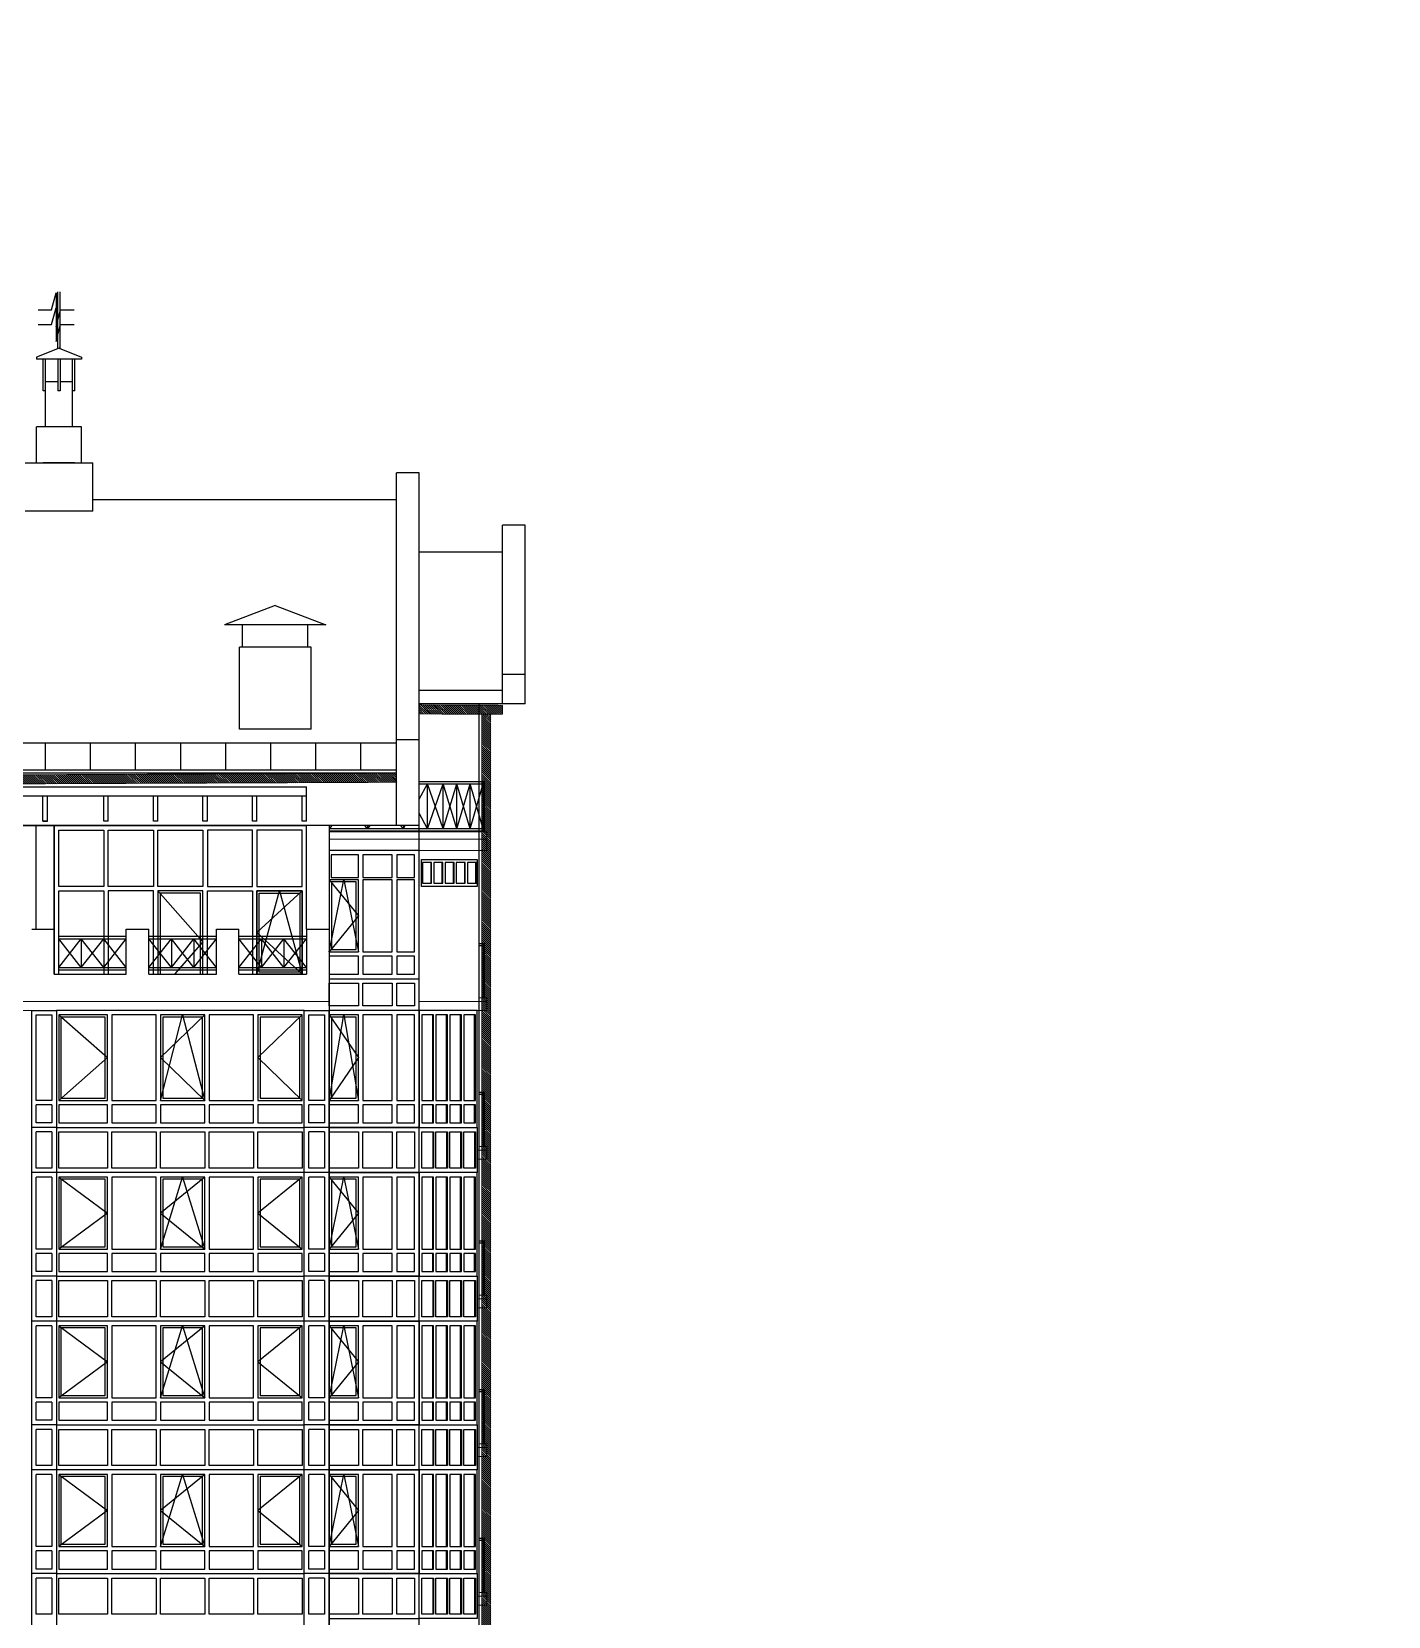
# Model space of a CAD drawing. Header units: inches. Extents: x -634 to 3638, y -6930911 to 5552.
# Drawn here: x 1409.28 to 1440.72, y 3508.48 to 3545.2 of the extents above; entities that cross this region are included whole.
import ezdxf

# ---------------------------------------------------------------- set-up
doc = ezdxf.new("R2010")
doc.units = ezdxf.units.IN
doc.header["$MEASUREMENT"] = 0
doc.linetypes.add('DASHED2', pattern=[9.525, 6.35, -3.175])
for name, color, linetype in [('ALUC', 202, 'Continuous'), ('OGRAJDENIYE', 255, 'Continuous'), ('Okno', 150, 'Continuous'), ('WALL', 243, 'Continuous')]:
    doc.layers.add(name, color=color, linetype=linetype)
doc.layers.add('ELEV', color=134, linetype='Continuous', lineweight=18)
doc.layers.add('WALL_1', color=11, linetype='Continuous', lineweight=15)
pattern_1 = [(135, (1559.49005, 3366.229043), (0.023439284, 0.023439284), [])]

msp = doc.modelspace()

# ---------------------------------------------------------------- hatches: boundary and pattern name
at = {"layer": 'ELEV', "linetype": 'Continuous'}
h = msp.add_hatch(dxfattribs=at)
h.set_pattern_fill('ANSI31', color=256, scale=0.01044, style=0)
h.set_pattern_definition([(45, (1262.311104, 3366.587935), (-0.02343928418428, 0.02343928418428), [])])
edge = h.paths.add_edge_path()
edge.add_ellipse((1445.78234, 3471.96182), major_axis=(0, 6932302.83262), ratio=0.00000001506, start_angle=89.999976115149, end_angle=270.000023884851)
edge.add_line((1445.67794, 3474.85168), (1445.67794, 3528.48347))
edge.add_line((1445.67794, 3528.48347), (1445.88675, 3528.48347))
edge.add_line((1445.88675, 3528.48347), (1445.88675, 3474.85168))
h = msp.add_hatch(dxfattribs=at)
h.set_pattern_fill('ANSI31', color=256, scale=0.01044, angle=180, style=0)
h.set_pattern_definition(pattern_1)
h.paths.add_polyline_path([(1420.19264, 3529.58745), (1420.19264, 3529.37864), (1418.26117, 3529.38709), (1418.26117, 3529.5959)])
h = msp.add_hatch(dxfattribs=at)
h.set_pattern_fill('ANSI31', color=256, scale=0.01044, angle=180, style=0)
h.set_pattern_definition(pattern_1)
h.paths.add_polyline_path([(1419.91858, 3477.38813), (1419.71312, 3477.54604), (1419.70978, 3477.54861), (1419.70978, 3529.38075), (1419.91858, 3529.37984)])
h = msp.add_hatch(dxfattribs=at)
h.set_pattern_fill('ANSI31', color=256, scale=0.01044, angle=180, style=0)
h.set_pattern_definition(pattern_1)
h.paths.add_polyline_path([(1417.74001, 3527.80397), (1417.73915, 3528.01277), (1403.54026, 3527.95411), (1403.54026, 3527.74531), (1403.66732, 3527.74583), (1403.87613, 3527.74669)])

# ---------------------------------------------------------------- linework, layer by layer
at = {"layer": 'ALUC', "color": 7, "linetype": 'Continuous'}
for p, q in [((1409.89006, 3537.85557), (1409.89006, 3539.17085)), ((1409.94226, 3537.85557), (1409.94226, 3539.17085)), ((1409.91616, 3537.86601), (1409.39414, 3537.6572)), ((1409.91616, 3537.86601), (1410.43818, 3537.6572)), ((1409.39414, 3537.6572), (1409.39414, 3537.605)), ((1410.43818, 3537.605), (1409.39414, 3537.605)), ((1409.55075, 3536.87417), (1409.55075, 3537.605)), ((1409.60295, 3536.03895), (1409.60295, 3537.605)), ((1409.89006, 3537.605), (1409.89006, 3536.87417)), ((1409.94226, 3537.605), (1409.94226, 3536.87417)), ((1410.22937, 3536.03895), (1410.22937, 3537.605)), ((1410.28158, 3536.87417), (1410.28158, 3537.605)), ((1410.43818, 3537.6572), (1410.43818, 3537.605)), ((1409.89006, 3537.08298), (1409.60295, 3537.08298)), ((1410.22937, 3537.08298), (1409.94226, 3537.08298)), ((1409.60295, 3536.87417), (1409.55075, 3536.87417)), ((1409.94226, 3536.87417), (1409.89006, 3536.87417)), ((1410.28158, 3536.87417), (1410.22937, 3536.87417)), ((1409.39414, 3535.20372), (1409.39414, 3536.03895)), ((1410.43818, 3536.03895), (1409.39414, 3536.03895)), ((1410.43818, 3535.20372), (1410.43818, 3536.03895)), ((1409.13314, 3535.20372), (1410.69919, 3535.20372)), ((1410.28158, 3535.20372), (1409.55075, 3535.20372)), ((1410.69919, 3534.08538), (1410.69919, 3535.20372)), ((1417.73915, 3526.79901), (1417.73915, 3534.9782)), ((1418.26117, 3534.9782), (1417.73915, 3534.9782)), ((1418.26117, 3526.79901), (1418.26117, 3534.9782)), ((1410.69919, 3534.08538), (1409.13314, 3534.08538)), ((1417.73915, 3534.35157), (1410.69919, 3534.35157)), ((1420.19264, 3529.61772), (1420.19264, 3533.76143)), ((1420.71465, 3533.76143), (1420.19264, 3533.76143)), ((1420.71465, 3529.61772), (1420.71465, 3533.76143)), ((1420.19264, 3533.13501), (1418.26117, 3533.13501)), ((1420.71465, 3530.30201), (1420.19264, 3530.30201)), ((1420.19264, 3529.93093), (1418.26117, 3529.93093)), ((1420.71465, 3529.61772), (1418.26117, 3529.61772)), ((1418.26117, 3528.78499), (1417.73915, 3528.78499)), ((1417.73915, 3528.01277), (1403.54026, 3528.01277)), ((1418.26117, 3526.79901), (1403.01824, 3526.79901))]:
    msp.add_line(p, q, dxfattribs=at)
at = {"layer": 'ALUC', "color": 7}
for p, q in [((1403.54026, 3527.697), (1415.65108, 3527.697)), ((1403.54026, 3527.48819), (1415.65108, 3527.48819)), ((1409.54344, 3526.90342), (1409.54344, 3527.48819)), ((1409.54349, 3526.90342), (1409.54349, 3527.48819)), ((1409.64784, 3526.90342), (1409.64784, 3527.48819)), ((1409.6479, 3526.90342), (1409.6479, 3527.48819)), ((1410.95289, 3526.90342), (1410.95289, 3527.48819)), ((1411.05729, 3526.90342), (1411.05729, 3527.48819)), ((1412.10133, 3526.90342), (1412.10133, 3527.48819)), ((1412.20573, 3526.90342), (1412.20573, 3527.48819)), ((1413.24977, 3526.90342), (1413.24977, 3527.48819)), ((1413.35417, 3526.90342), (1413.35417, 3527.48819)), ((1414.39821, 3526.90342), (1414.39821, 3527.48819)), ((1414.50261, 3526.90342), (1414.50261, 3527.48819)), ((1415.54665, 3526.90342), (1415.54665, 3527.48819)), ((1415.65105, 3527.48819), (1415.65105, 3527.697)), ((1415.65105, 3526.90342), (1415.65105, 3527.48819)), ((1409.64784, 3526.90342), (1409.54344, 3526.90342)), ((1409.54349, 3526.90342), (1409.6479, 3526.90342)), ((1411.05729, 3526.90342), (1410.95289, 3526.90342)), ((1412.20573, 3526.90342), (1412.10133, 3526.90342)), ((1413.35417, 3526.90342), (1413.24977, 3526.90342)), ((1414.50261, 3526.90342), (1414.39821, 3526.90342)), ((1415.65105, 3526.90342), (1415.54665, 3526.90342))]:
    msp.add_line(p, q, dxfattribs=at)
at = {"layer": 'ELEV', "linetype": 'Continuous', "flags": 128}
for points in [[(1418.26117, 3529.5959, 0.02088, 0.02088, 0), (1420.19264, 3529.58745, 0, 0, 0)], [(1418.26117, 3529.5959, 0.02088, 0.02088, 0), (1418.26117, 3529.38709, 0.02088, 0.02088, 0)], [(1418.26117, 3529.38709, 0.02088, 0.02088, 0), (1420.19264, 3529.37864, 0, 0, 0)], [(1419.70978, 3529.3807, 0.02088, 0.02088, 0), (1419.70978, 3477.54861, 0.02088, 0.02088, 0)], [(1419.91858, 3529.37978, 0.02088, 0.02088, 0), (1419.91858, 3477.38813, 0.02088, 0.02088, 0)], [(1420.19264, 3529.58745, 0.02088, 0.02088, 0), (1420.19264, 3529.37864, 0, 0, 0)], [(1403.54026, 3527.95411, 0.02088, 0.02088, 0), (1417.73915, 3528.01277, 0, 0, 0)], [(1403.54026, 3527.74531, 0.02088, 0.02088, 0), (1417.74001, 3527.80397, 0, 0, 0)], [(1417.73915, 3528.01277, 0.02088, 0.02088, 0), (1417.74001, 3527.80397, 0.02088, 0.02088, 0)]]:
    msp.add_lwpolyline(points, format="xyseb", dxfattribs=at)
at = {"layer": 'OGRAJDENIYE', "color": 7, "linetype": 'Continuous'}
for p, q in [((1403.54026, 3528.71634), (1417.73915, 3528.71634)), ((1409.59567, 3528.71634), (1409.59567, 3528.08992)), ((1410.6397, 3528.71634), (1410.6397, 3528.08992)), ((1411.68374, 3528.71634), (1411.68374, 3528.08992)), ((1412.72778, 3528.71634), (1412.72778, 3528.08992)), ((1413.77181, 3528.71634), (1413.77181, 3528.08992)), ((1414.81585, 3528.71634), (1414.81585, 3528.08992)), ((1415.85988, 3528.71634), (1415.85988, 3528.08992)), ((1416.90392, 3528.71634), (1416.90392, 3528.08992)), ((1403.54026, 3528.08992), (1417.73915, 3528.08992)), ((1418.26117, 3527.82217), (1419.77502, 3527.82217)), ((1419.7437, 3526.67373), (1419.7437, 3527.82217)), ((1418.26117, 3527.76997), (1419.7437, 3527.76997)), ((1418.26117, 3527.40971), (1418.45369, 3527.76997)), ((1418.45369, 3526.72593), (1418.45369, 3527.76997)), ((1418.45369, 3526.72593), (1418.8191, 3527.76997)), ((1418.8191, 3526.72593), (1418.45369, 3527.76997)), ((1418.8191, 3526.72593), (1418.8191, 3527.76997)), ((1418.8191, 3526.72593), (1419.13231, 3527.76997)), ((1419.13231, 3526.72593), (1418.8191, 3527.76997)), ((1419.13231, 3526.72593), (1419.13231, 3527.76997)), ((1419.13231, 3526.72593), (1419.44552, 3527.76997)), ((1419.44552, 3526.72593), (1419.13231, 3527.76997)), ((1419.44552, 3526.72593), (1419.44552, 3527.76997)), ((1419.44552, 3526.72593), (1419.7437, 3527.76997)), ((1419.7437, 3526.72593), (1419.44552, 3527.76997)), ((1418.45369, 3526.72593), (1418.26117, 3527.08618)), ((1416.23522, 3526.79901), (1416.1731, 3526.72593)), ((1416.1731, 3526.79901), (1416.1731, 3526.67373)), ((1419.7437, 3526.72593), (1416.1731, 3526.72593)), ((1417.06053, 3526.72593), (1416.99841, 3526.79901)), ((1417.06053, 3526.79901), (1417.06053, 3526.72593)), ((1417.11899, 3526.79901), (1417.06053, 3526.72593)), ((1417.89576, 3526.72593), (1417.83729, 3526.79901)), ((1417.89576, 3526.72593), (1417.93481, 3526.79901)), ((1417.89576, 3526.79901), (1417.89576, 3526.72593)), ((1419.7437, 3526.67373), (1416.1731, 3526.67373)), ((1409.90888, 3524.24112), (1411.47493, 3524.24112)), ((1409.90888, 3524.17848), (1411.47493, 3524.17848)), ((1409.90888, 3523.5103), (1410.4309, 3524.17848)), ((1410.4309, 3523.5103), (1409.90888, 3524.17848)), ((1410.4309, 3524.17848), (1410.4309, 3523.5103)), ((1410.4309, 3523.5103), (1410.95291, 3524.17848)), ((1410.95291, 3523.5103), (1410.4309, 3524.17848)), ((1410.95291, 3524.17848), (1410.95291, 3523.5103)), ((1410.95291, 3523.5103), (1411.47493, 3524.17848)), ((1411.47493, 3523.5103), (1410.95291, 3524.17848)), ((1411.99695, 3524.24112), (1413.563, 3524.24112)), ((1411.99695, 3524.17848), (1413.563, 3524.17848)), ((1411.99695, 3523.5103), (1412.51897, 3524.17848)), ((1412.51897, 3523.5103), (1411.99695, 3524.17848)), ((1412.51897, 3524.17848), (1412.51897, 3523.5103)), ((1412.51897, 3523.5103), (1413.04099, 3524.17848)), ((1413.04099, 3523.5103), (1412.51897, 3524.17848)), ((1413.04099, 3524.17848), (1413.04099, 3523.5103)), ((1413.04099, 3523.5103), (1413.563, 3524.17848)), ((1413.563, 3523.5103), (1413.04099, 3524.17848)), ((1414.08502, 3524.24112), (1415.65108, 3524.24112)), ((1414.08502, 3524.17848), (1415.65108, 3524.17848)), ((1414.08502, 3523.5103), (1414.60704, 3524.17848)), ((1414.60704, 3523.5103), (1414.08502, 3524.17848)), ((1414.60704, 3524.17848), (1414.60704, 3523.5103)), ((1414.60704, 3523.5103), (1415.12906, 3524.17848)), ((1415.12906, 3523.5103), (1414.60704, 3524.17848)), ((1415.12906, 3524.17848), (1415.12906, 3523.5103)), ((1415.12906, 3523.5103), (1415.65108, 3524.17848)), ((1415.65108, 3523.5103), (1415.12906, 3524.17848)), ((1419.77502, 3524.06364), (1419.65391, 3524.06364)), ((1419.7437, 3524.01143), (1419.65391, 3524.01143)), ((1419.7437, 3522.81079), (1419.7437, 3524.06364)), ((1419.77502, 3522.81079), (1419.77502, 3524.06364)), ((1409.90888, 3523.5103), (1411.47493, 3523.5103)), ((1409.90888, 3523.4581), (1411.47493, 3523.4581)), ((1411.99695, 3523.5103), (1413.563, 3523.5103)), ((1411.99695, 3523.4581), (1413.563, 3523.4581)), ((1414.08502, 3523.5103), (1415.65108, 3523.5103)), ((1414.08502, 3523.4581), (1415.65108, 3523.4581)), ((1419.77502, 3520.61832), (1419.65391, 3520.61832)), ((1419.7437, 3520.56611), (1419.65391, 3520.56611)), ((1419.7437, 3519.36547), (1419.7437, 3520.61832)), ((1419.77502, 3519.36547), (1419.77502, 3520.61832)), ((1419.77502, 3517.173), (1419.65391, 3517.173)), ((1419.7437, 3515.92015), (1419.7437, 3517.173)), ((1419.77502, 3515.92015), (1419.77502, 3517.173)), ((1419.7437, 3517.12079), (1419.65391, 3517.12079)), ((1419.77502, 3513.72768), (1419.65391, 3513.72768)), ((1419.7437, 3513.67547), (1419.65391, 3513.67547)), ((1419.7437, 3512.47483), (1419.7437, 3513.72768)), ((1419.77502, 3512.47483), (1419.77502, 3513.72768)), ((1419.77502, 3510.28236), (1419.65391, 3510.28236)), ((1419.7437, 3510.23015), (1419.65391, 3510.23015)), ((1419.7437, 3509.02951), (1419.7437, 3510.28236)), ((1419.77502, 3509.02951), (1419.77502, 3510.28236))]:
    msp.add_line(p, q, dxfattribs=at)
at = {"layer": 'OGRAJDENIYE', "color": 7}
for p, q in [((1419.7437, 3526.65285), (1419.7437, 3527.82217)), ((1419.77502, 3526.65285), (1419.77502, 3527.82217))]:
    msp.add_line(p, q, dxfattribs=at)
at = {"layer": 'Okno', "color": 7, "linetype": 'Continuous'}
for p, q in [((1403.54026, 3526.79901), (1415.65108, 3526.79901)), ((1403.64466, 3526.79901), (1415.65108, 3526.79901)), ((1409.75227, 3520.43039), (1409.38686, 3520.43039)), ((1409.75227, 3520.32599), (1409.38686, 3520.32599)), ((1416.06869, 3520.43039), (1415.70328, 3520.43039)), ((1416.06869, 3520.32599), (1415.70328, 3520.32599)), ((1409.85668, 3519.80397), (1409.28246, 3519.80397)), ((1409.75227, 3519.90837), (1409.38686, 3519.90837)), ((1416.1731, 3519.80397), (1415.59888, 3519.80397)), ((1416.06869, 3519.90837), (1415.70328, 3519.90837)), ((1409.75227, 3519.69956), (1409.38686, 3519.69956)), ((1416.06869, 3519.69956), (1415.70328, 3519.69956)), ((1409.85668, 3518.75993), (1409.28246, 3518.75993)), ((1409.75227, 3518.86434), (1409.38686, 3518.86434)), ((1409.75227, 3518.65553), (1409.38686, 3518.65553)), ((1416.1731, 3518.75993), (1415.59888, 3518.75993)), ((1416.06869, 3518.86434), (1415.70328, 3518.86434)), ((1416.06869, 3518.65553), (1415.70328, 3518.65553)), ((1409.75227, 3516.98507), (1409.38686, 3516.98507)), ((1409.75227, 3516.88067), (1409.38686, 3516.88067)), ((1416.06869, 3516.98507), (1415.70328, 3516.98507)), ((1416.06869, 3516.88067), (1415.70328, 3516.88067)), ((1409.75227, 3516.46305), (1409.38686, 3516.46305)), ((1416.06869, 3516.46305), (1415.70328, 3516.46305)), ((1409.85668, 3516.35865), (1409.28246, 3516.35865)), ((1409.75227, 3516.25424), (1409.38686, 3516.25424)), ((1416.1731, 3516.35865), (1415.59888, 3516.35865)), ((1416.06869, 3516.25424), (1415.70328, 3516.25424)), ((1409.75227, 3515.41902), (1409.38686, 3515.41902)), ((1416.06869, 3515.41902), (1415.70328, 3515.41902)), ((1409.85668, 3515.31461), (1409.28246, 3515.31461)), ((1409.75227, 3515.21021), (1409.38686, 3515.21021)), ((1416.1731, 3515.31461), (1415.59888, 3515.31461)), ((1416.06869, 3515.21021), (1415.70328, 3515.21021)), ((1409.75227, 3513.53975), (1409.38686, 3513.53975)), ((1416.06869, 3513.53975), (1415.70328, 3513.53975)), ((1409.75227, 3513.43535), (1409.38686, 3513.43535)), ((1416.06869, 3513.43535), (1415.70328, 3513.43535)), ((1409.85668, 3512.91333), (1409.28246, 3512.91333)), ((1409.75227, 3513.01773), (1409.38686, 3513.01773)), ((1409.75227, 3512.80892), (1409.38686, 3512.80892)), ((1416.1731, 3512.91333), (1415.59888, 3512.91333)), ((1416.06869, 3513.01773), (1415.70328, 3513.01773)), ((1416.06869, 3512.80892), (1415.70328, 3512.80892)), ((1409.85668, 3511.86929), (1409.28246, 3511.86929)), ((1409.75227, 3511.9737), (1409.38686, 3511.9737)), ((1409.75227, 3511.76489), (1409.38686, 3511.76489)), ((1416.1731, 3511.86929), (1415.59888, 3511.86929)), ((1416.06869, 3511.9737), (1415.70328, 3511.9737)), ((1416.06869, 3511.76489), (1415.70328, 3511.76489)), ((1409.75227, 3510.09443), (1409.38686, 3510.09443)), ((1409.75227, 3509.99003), (1409.38686, 3509.99003)), ((1416.06869, 3510.09443), (1415.70328, 3510.09443)), ((1416.06869, 3509.99003), (1415.70328, 3509.99003)), ((1409.85668, 3509.46801), (1409.28246, 3509.46801)), ((1409.75227, 3509.57241), (1409.38686, 3509.57241)), ((1416.1731, 3509.46801), (1415.59888, 3509.46801)), ((1416.06869, 3509.57241), (1415.70328, 3509.57241)), ((1409.75227, 3509.3636), (1409.38686, 3509.3636)), ((1416.06869, 3509.3636), (1415.70328, 3509.3636)), ((1409.75227, 3508.52838), (1409.38686, 3508.52838)), ((1416.06869, 3508.52838), (1415.70328, 3508.52838))]:
    msp.add_line(p, q, dxfattribs=at)
at = {"layer": 'Okno', "color": 7}
for p, q in [((1418.52789, 3525.9429), (1418.52789, 3525.46264)), ((1418.78849, 3525.9429), (1418.78849, 3525.46264)), ((1419.04909, 3525.9429), (1419.04909, 3525.46264)), ((1419.3097, 3525.9429), (1419.3097, 3525.46264)), ((1419.57039, 3525.9429), (1419.57039, 3525.46264)), ((1418.5742, 3520.43039), (1418.5742, 3522.41406)), ((1418.89785, 3520.43039), (1418.89785, 3522.41406)), ((1419.2215, 3520.43039), (1419.2215, 3522.41406)), ((1419.54515, 3520.43039), (1419.54515, 3522.41406)), ((1418.5742, 3519.90837), (1418.5742, 3520.32599)), ((1418.89785, 3519.90837), (1418.89785, 3520.32599)), ((1419.2215, 3519.90837), (1419.2215, 3520.32599)), ((1419.54515, 3519.90837), (1419.54515, 3520.32599)), ((1418.5742, 3519.69956), (1418.5742, 3518.86434)), ((1418.89785, 3519.69956), (1418.89785, 3518.86434)), ((1419.2215, 3519.69956), (1419.2215, 3518.86434)), ((1419.54515, 3519.69956), (1419.54515, 3518.86434)), ((1418.5742, 3516.98507), (1418.5742, 3518.65553)), ((1418.89785, 3516.98507), (1418.89785, 3518.65553)), ((1419.2215, 3516.98507), (1419.2215, 3518.65553)), ((1419.54515, 3516.98507), (1419.54515, 3518.65553)), ((1418.5742, 3516.46305), (1418.5742, 3516.88067)), ((1418.89785, 3516.46305), (1418.89785, 3516.88067)), ((1419.2215, 3516.46305), (1419.2215, 3516.88067)), ((1419.54515, 3516.46305), (1419.54515, 3516.88067)), ((1418.5742, 3516.25424), (1418.5742, 3515.41902)), ((1418.89785, 3516.25424), (1418.89785, 3515.41902)), ((1419.2215, 3516.25424), (1419.2215, 3515.41902)), ((1419.54515, 3516.25424), (1419.54515, 3515.41902)), ((1418.5742, 3513.53975), (1418.5742, 3515.21021)), ((1418.89785, 3513.53975), (1418.89785, 3515.21021)), ((1419.2215, 3513.53975), (1419.2215, 3515.21021)), ((1419.54515, 3513.53975), (1419.54515, 3515.21021)), ((1418.5742, 3513.01773), (1418.5742, 3513.43535)), ((1418.89785, 3513.01773), (1418.89785, 3513.43535)), ((1419.2215, 3513.01773), (1419.2215, 3513.43535)), ((1419.54515, 3513.01773), (1419.54515, 3513.43535)), ((1418.5742, 3512.80892), (1418.5742, 3511.9737)), ((1418.89785, 3512.80892), (1418.89785, 3511.9737)), ((1419.2215, 3512.80892), (1419.2215, 3511.9737)), ((1419.54515, 3512.80892), (1419.54515, 3511.9737)), ((1418.5742, 3510.09443), (1418.5742, 3511.76489)), ((1418.89785, 3510.09443), (1418.89785, 3511.76489)), ((1419.2215, 3510.09443), (1419.2215, 3511.76489)), ((1419.54515, 3510.09443), (1419.54515, 3511.76489)), ((1418.5742, 3509.57241), (1418.5742, 3509.99003)), ((1418.89785, 3509.57241), (1418.89785, 3509.99003)), ((1419.2215, 3509.57241), (1419.2215, 3509.99003)), ((1419.54515, 3509.57241), (1419.54515, 3509.99003)), ((1418.5742, 3509.3636), (1418.5742, 3508.52838)), ((1418.89785, 3509.3636), (1418.89785, 3508.52838)), ((1419.2215, 3509.3636), (1419.2215, 3508.52838)), ((1419.54515, 3509.3636), (1419.54515, 3508.52838))]:
    msp.add_line(p, q, dxfattribs=at)
at = {"layer": 'Okno', "color": 7, "linetype": 'DASHED2', "ltscale": 0.4}
for p, q in [((1412.20576, 3525.28516), (1413.24979, 3524.10785)), ((1415.54667, 3525.28516), (1414.50264, 3524.31943)), ((1414.50264, 3523.35369), (1415.02466, 3525.28516)), ((1415.02466, 3525.28516), (1415.54655, 3523.35369)), ((1416.17414, 3525.54617), (1416.85276, 3524.71094)), ((1416.17414, 3523.87571), (1416.51345, 3525.54617)), ((1416.51345, 3525.54617), (1416.85276, 3523.87571)), ((1416.85276, 3524.71094), (1416.17414, 3523.87571)), ((1414.50264, 3524.31943), (1415.54655, 3523.35369)), ((1413.24979, 3524.10785), (1412.59303, 3523.35369)), ((1409.90888, 3522.41406), (1411.03644, 3521.42222)), ((1413.29156, 3522.41406), (1412.2684, 3521.42222)), ((1412.2684, 3520.43039), (1412.77998, 3522.41406)), ((1412.77998, 3522.41406), (1413.29156, 3520.43039)), ((1415.54667, 3522.41406), (1414.52352, 3521.42222)), ((1416.17414, 3522.41406), (1416.85276, 3521.42222)), ((1416.17414, 3520.43039), (1416.51345, 3522.41406)), ((1416.51345, 3522.41406), (1416.85276, 3520.43039)), ((1411.03644, 3521.42222), (1409.90888, 3520.43039)), ((1412.2684, 3521.42222), (1413.29156, 3520.43039)), ((1414.52352, 3521.42222), (1415.54667, 3520.43039)), ((1416.85276, 3521.42222), (1416.17414, 3520.43039)), ((1409.90888, 3518.65553), (1411.03644, 3517.8203)), ((1413.29156, 3518.65553), (1412.2684, 3517.8203)), ((1412.2684, 3516.98507), (1412.77998, 3518.65553)), ((1412.77998, 3518.65553), (1413.29156, 3516.98507)), ((1415.54667, 3518.65553), (1414.52352, 3517.8203)), ((1416.17414, 3518.65553), (1416.85276, 3517.8203)), ((1416.17414, 3516.98507), (1416.51345, 3518.65553)), ((1416.51345, 3518.65553), (1416.85276, 3516.98507)), ((1411.03644, 3517.8203), (1409.90888, 3516.98507)), ((1412.2684, 3517.8203), (1413.29156, 3516.98507)), ((1414.52352, 3517.8203), (1415.54667, 3516.98507)), ((1416.85276, 3517.8203), (1416.17414, 3516.98507)), ((1409.90888, 3515.21021), (1411.03644, 3514.37498)), ((1413.29156, 3515.21021), (1412.2684, 3514.37498)), ((1412.2684, 3513.53975), (1412.77998, 3515.21021)), ((1412.77998, 3515.21021), (1413.29156, 3513.53975)), ((1415.54667, 3515.21021), (1414.52352, 3514.37498)), ((1416.17414, 3515.21021), (1416.85276, 3514.37498)), ((1416.17414, 3513.53975), (1416.51345, 3515.21021)), ((1416.51345, 3515.21021), (1416.85276, 3513.53975)), ((1411.03644, 3514.37498), (1409.90888, 3513.53975)), ((1412.2684, 3514.37498), (1413.29156, 3513.53975)), ((1414.52352, 3514.37498), (1415.54667, 3513.53975)), ((1416.85276, 3514.37498), (1416.17414, 3513.53975)), ((1409.90888, 3511.76489), (1411.03644, 3510.92966)), ((1413.29156, 3511.76489), (1412.2684, 3510.92966)), ((1412.2684, 3510.09443), (1412.77998, 3511.76489)), ((1412.77998, 3511.76489), (1413.29156, 3510.09443)), ((1415.54667, 3511.76489), (1414.52352, 3510.92966)), ((1416.17414, 3511.76489), (1416.85276, 3510.92966)), ((1416.17414, 3510.09443), (1416.51345, 3511.76489)), ((1416.51345, 3511.76489), (1416.85276, 3510.09443)), ((1411.03644, 3510.92966), (1409.90888, 3510.09443)), ((1412.2684, 3510.92966), (1413.29156, 3510.09443)), ((1414.52352, 3510.92966), (1415.54667, 3510.09443)), ((1416.85276, 3510.92966), (1416.17414, 3510.09443))]:
    msp.add_line(p, q, dxfattribs=at)
at = {"layer": 'Okno', "color": 4, "linetype": 'Continuous', "flags": 128}
for points in [[(1409.43035, 3538.75238), (1409.74413, 3538.75238), (1409.84853, 3539.14202), (1409.84853, 3538.36274), (1409.95294, 3538.75238), (1410.26672, 3538.75238)], [(1409.43035, 3538.40927), (1409.74413, 3538.40927), (1409.84853, 3538.79891), (1409.84853, 3538.01964), (1409.95294, 3538.40927), (1410.26672, 3538.40927)]]:
    msp.add_lwpolyline(points, dxfattribs=at)
at = {"layer": 'Okno', "color": 7}
for points in [[(1415.65108, 3524.39773), (1415.65108, 3526.79901), (1403.56119, 3526.79901), (1403.56119, 3524.39773)], [(1409.90888, 3523.35369), (1409.90888, 3525.28516), (1410.95291, 3525.28516), (1410.95291, 3523.35369)], [(1412.10135, 3523.35369), (1412.10135, 3525.28516), (1411.05732, 3525.28516), (1411.05732, 3523.35369)], [(1413.24979, 3523.35369), (1413.24979, 3525.28516), (1412.20576, 3525.28516), (1412.20576, 3523.35369)], [(1413.3542, 3523.35369), (1413.3542, 3525.28516), (1414.39823, 3525.28516), (1414.39823, 3523.35369)], [(1415.54667, 3523.35369), (1415.54667, 3525.28516), (1414.50264, 3525.28516), (1414.50264, 3523.35369)], [(1413.19759, 3523.35369), (1413.19759, 3525.23296), (1413.19759, 3525.23296), (1412.25796, 3525.23296), (1412.25796, 3523.35369)]]:
    msp.add_lwpolyline(points, dxfattribs=at)
for points in [[(1409.90888, 3526.69461), (1410.95291, 3526.69461), (1410.95291, 3525.38956), (1409.90888, 3525.38956)], [(1411.05732, 3526.69461), (1412.10135, 3526.69461), (1412.10135, 3525.38956), (1411.05732, 3525.38956)], [(1412.20576, 3526.69461), (1413.24979, 3526.69461), (1413.24979, 3525.38956), (1412.20576, 3525.38956)], [(1414.39823, 3526.69461), (1413.3542, 3526.69461), (1413.3542, 3525.38956), (1414.39823, 3525.38956)], [(1415.54667, 3526.69461), (1414.50264, 3526.69461), (1414.50264, 3525.38956), (1415.54667, 3525.38956)], [(1418.26117, 3526.22479), (1416.1731, 3526.22479), (1416.1731, 3523.24929), (1418.26117, 3523.24929)], [(1416.85276, 3526.12039), (1416.2253, 3526.12039), (1416.2253, 3525.59837), (1416.85276, 3525.59837)], [(1417.63475, 3526.12039), (1416.95717, 3526.12039), (1416.95717, 3525.59837), (1417.63475, 3525.59837)], [(1418.15676, 3526.12039), (1417.74019, 3526.12039), (1417.74019, 3525.59837), (1418.15676, 3525.59837)], [(1418.31318, 3526.01598), (1419.60171, 3526.01598), (1419.60171, 3525.38956), (1418.31318, 3525.38956)], [(1418.54877, 3525.9429), (1418.34037, 3525.9429), (1418.34037, 3525.46264), (1418.54877, 3525.46264)], [(1418.80937, 3525.9429), (1418.60097, 3525.9429), (1418.60097, 3525.46264), (1418.80937, 3525.46264)], [(1419.06997, 3525.9429), (1418.86157, 3525.9429), (1418.86157, 3525.46264), (1419.06997, 3525.46264)], [(1419.33058, 3525.9429), (1419.12218, 3525.9429), (1419.12218, 3525.46264), (1419.33058, 3525.46264)], [(1419.59127, 3525.9429), (1419.38278, 3525.9429), (1419.38278, 3525.46264), (1419.59127, 3525.46264)], [(1416.85276, 3525.54617), (1416.17414, 3525.54617), (1416.17414, 3523.87571), (1416.85276, 3523.87571)], [(1416.80056, 3525.49397), (1416.22634, 3525.49397), (1416.22634, 3523.92791), (1416.80056, 3523.92791), (1416.80056, 3525.49397)], [(1417.63475, 3525.54617), (1416.95717, 3525.54617), (1416.95717, 3523.87571), (1417.63475, 3523.87571)], [(1418.15676, 3525.54617), (1417.74019, 3525.54617), (1417.74019, 3523.87571), (1418.15676, 3523.87571)], [(1416.85276, 3523.77131), (1416.17414, 3523.77131), (1416.17414, 3523.35369), (1416.85276, 3523.35369)], [(1417.63475, 3523.77131), (1416.95717, 3523.77131), (1416.95717, 3523.35369), (1417.63475, 3523.35369)], [(1418.15676, 3523.77131), (1417.74019, 3523.77131), (1417.74019, 3523.35369), (1418.15676, 3523.35369)], [(1416.17414, 3523.14488), (1416.85276, 3523.14488), (1416.85276, 3522.62287), (1416.17414, 3522.62287)], [(1416.95717, 3523.14488), (1417.63579, 3523.14488), (1417.63579, 3522.62287), (1416.95717, 3522.62287)], [(1417.74019, 3523.14488), (1418.15676, 3523.14488), (1418.15676, 3522.62287), (1417.74019, 3522.62287)], [(1415.59888, 3522.51846), (1409.85668, 3522.51846), (1409.85668, 3519.80397), (1415.59888, 3519.80397)], [(1411.03644, 3522.41406), (1409.90888, 3522.41406), (1409.90888, 3520.43039), (1411.03644, 3520.43039)], [(1410.98424, 3522.36186), (1409.96108, 3522.36186), (1409.96108, 3520.48259), (1410.98424, 3520.48259), (1410.98424, 3522.36186)], [(1412.164, 3522.41406), (1411.14084, 3522.41406), (1411.14084, 3520.43039), (1412.164, 3520.43039)], [(1413.29156, 3522.41406), (1412.2684, 3522.41406), (1412.2684, 3520.43039), (1413.29156, 3520.43039)], [(1413.23935, 3522.36186), (1412.3206, 3522.36186), (1412.3206, 3520.48259), (1413.23935, 3520.48259), (1413.23935, 3522.36186)], [(1414.41912, 3522.41406), (1413.39596, 3522.41406), (1413.39596, 3520.43039), (1414.41912, 3520.43039)], [(1415.54667, 3522.41406), (1414.52352, 3522.41406), (1414.52352, 3520.43039), (1415.54667, 3520.43039)], [(1415.49447, 3522.36186), (1414.57572, 3522.36186), (1414.57572, 3520.48259), (1415.49447, 3520.48259), (1415.49447, 3522.36186)], [(1418.26117, 3522.51846), (1416.1731, 3522.51846), (1416.1731, 3519.80397), (1418.26117, 3519.80397)], [(1416.85276, 3522.41406), (1416.17414, 3522.41406), (1416.17414, 3520.43039), (1416.85276, 3520.43039)], [(1416.80056, 3522.36186), (1416.22634, 3522.36186), (1416.22634, 3520.48259), (1416.80056, 3520.48259), (1416.80056, 3522.36186)], [(1417.63579, 3522.41406), (1416.95717, 3522.41406), (1416.95717, 3520.43039), (1417.63579, 3520.43039)], [(1418.15676, 3522.41406), (1417.74019, 3522.41406), (1417.74019, 3520.43039), (1418.15676, 3520.43039)], [(1419.60371, 3522.51846), (1418.26117, 3522.51846), (1418.26117, 3519.80397), (1419.60371, 3519.80397)], [(1418.59508, 3522.41406), (1418.32363, 3522.41406), (1418.32363, 3520.43039), (1418.59508, 3520.43039)], [(1418.91873, 3522.41406), (1418.64728, 3522.41406), (1418.64728, 3520.43039), (1418.91873, 3520.43039)], [(1419.24238, 3522.41406), (1418.97093, 3522.41406), (1418.97093, 3520.43039), (1419.24238, 3520.43039)], [(1419.56603, 3522.41406), (1419.29458, 3522.41406), (1419.29458, 3520.43039), (1419.56603, 3520.43039)], [(1411.03644, 3520.32599), (1409.90888, 3520.32599), (1409.90888, 3519.90837), (1411.03644, 3519.90837)], [(1412.164, 3520.32599), (1411.14084, 3520.32599), (1411.14084, 3519.90837), (1412.164, 3519.90837)], [(1413.29156, 3520.32599), (1412.2684, 3520.32599), (1412.2684, 3519.90837), (1413.29156, 3519.90837)], [(1414.41912, 3520.32599), (1413.39596, 3520.32599), (1413.39596, 3519.90837), (1414.41912, 3519.90837)], [(1415.54667, 3520.32599), (1414.52352, 3520.32599), (1414.52352, 3519.90837), (1415.54667, 3519.90837)], [(1416.85276, 3520.32599), (1416.17414, 3520.32599), (1416.17414, 3519.90837), (1416.85276, 3519.90837)], [(1417.63579, 3520.32599), (1416.95717, 3520.32599), (1416.95717, 3519.90837), (1417.63579, 3519.90837)], [(1418.15676, 3520.32599), (1417.74019, 3520.32599), (1417.74019, 3519.90837), (1418.15676, 3519.90837)], [(1418.59508, 3520.32599), (1418.32363, 3520.32599), (1418.32363, 3519.90837), (1418.59508, 3519.90837)], [(1418.91873, 3520.32599), (1418.64728, 3520.32599), (1418.64728, 3519.90837), (1418.91873, 3519.90837)], [(1419.24238, 3520.32599), (1418.97093, 3520.32599), (1418.97093, 3519.90837), (1419.24238, 3519.90837)], [(1419.56603, 3520.32599), (1419.29458, 3520.32599), (1419.29458, 3519.90837), (1419.56603, 3519.90837)], [(1418.26117, 3519.80397), (1416.1731, 3519.80397), (1416.1731, 3518.75993), (1418.26117, 3518.75993)], [(1418.26117, 3519.80397), (1419.60371, 3519.80397), (1419.60371, 3518.75993), (1418.26117, 3518.75993)], [(1409.90888, 3519.69956), (1411.03644, 3519.69956), (1411.03644, 3518.86434), (1409.90888, 3518.86434)], [(1411.14084, 3519.69956), (1412.164, 3519.69956), (1412.164, 3518.86434), (1411.14084, 3518.86434)], [(1412.2684, 3519.69956), (1413.29156, 3519.69956), (1413.29156, 3518.86434), (1412.2684, 3518.86434)], [(1413.39596, 3519.69956), (1414.41912, 3519.69956), (1414.41912, 3518.86434), (1413.39596, 3518.86434)], [(1414.52352, 3519.69956), (1415.54667, 3519.69956), (1415.54667, 3518.86434), (1414.52352, 3518.86434)], [(1416.17414, 3519.69956), (1416.85276, 3519.69956), (1416.85276, 3518.86434), (1416.17414, 3518.86434)], [(1416.95717, 3519.69956), (1417.63579, 3519.69956), (1417.63579, 3518.86434), (1416.95717, 3518.86434)], [(1417.74019, 3519.69956), (1418.15676, 3519.69956), (1418.15676, 3518.86434), (1417.74019, 3518.86434)], [(1418.32363, 3519.69956), (1418.59508, 3519.69956), (1418.59508, 3518.86434), (1418.32363, 3518.86434)], [(1418.64728, 3519.69956), (1418.91873, 3519.69956), (1418.91873, 3518.86434), (1418.64728, 3518.86434)], [(1418.97093, 3519.69956), (1419.24238, 3519.69956), (1419.24238, 3518.86434), (1418.97093, 3518.86434)], [(1419.29458, 3519.69956), (1419.56603, 3519.69956), (1419.56603, 3518.86434), (1419.29458, 3518.86434)], [(1415.59888, 3518.75993), (1409.85668, 3518.75993), (1409.85668, 3516.35865), (1415.59888, 3516.35865)], [(1411.03644, 3518.65553), (1409.90888, 3518.65553), (1409.90888, 3516.98507), (1411.03644, 3516.98507)], [(1412.164, 3518.65553), (1411.14084, 3518.65553), (1411.14084, 3516.98507), (1412.164, 3516.98507)], [(1413.29156, 3518.65553), (1412.2684, 3518.65553), (1412.2684, 3516.98507), (1413.29156, 3516.98507)], [(1414.41912, 3518.65553), (1413.39596, 3518.65553), (1413.39596, 3516.98507), (1414.41912, 3516.98507)], [(1415.54667, 3518.65553), (1414.52352, 3518.65553), (1414.52352, 3516.98507), (1415.54667, 3516.98507)], [(1418.26117, 3518.75993), (1416.1731, 3518.75993), (1416.1731, 3516.35865), (1418.26117, 3516.35865)], [(1416.85276, 3518.65553), (1416.17414, 3518.65553), (1416.17414, 3516.98507), (1416.85276, 3516.98507)], [(1417.63579, 3518.65553), (1416.95717, 3518.65553), (1416.95717, 3516.98507), (1417.63579, 3516.98507)], [(1418.15676, 3518.65553), (1417.74019, 3518.65553), (1417.74019, 3516.98507), (1418.15676, 3516.98507)], [(1419.60371, 3518.75993), (1418.26117, 3518.75993), (1418.26117, 3516.35865), (1419.60371, 3516.35865)], [(1418.59508, 3518.65553), (1418.32363, 3518.65553), (1418.32363, 3516.98507), (1418.59508, 3516.98507)], [(1418.91873, 3518.65553), (1418.64728, 3518.65553), (1418.64728, 3516.98507), (1418.91873, 3516.98507)], [(1419.24238, 3518.65553), (1418.97093, 3518.65553), (1418.97093, 3516.98507), (1419.24238, 3516.98507)], [(1419.56603, 3518.65553), (1419.29458, 3518.65553), (1419.29458, 3516.98507), (1419.56603, 3516.98507)], [(1410.98424, 3518.60333), (1409.96108, 3518.60333), (1409.96108, 3517.03727), (1410.98424, 3517.03727), (1410.98424, 3518.60333)], [(1413.23935, 3518.60333), (1412.3206, 3518.60333), (1412.3206, 3517.03727), (1413.23935, 3517.03727), (1413.23935, 3518.60333)], [(1415.49447, 3518.60333), (1414.57572, 3518.60333), (1414.57572, 3517.03727), (1415.49447, 3517.03727), (1415.49447, 3518.60333)], [(1416.80056, 3518.60333), (1416.22634, 3518.60333), (1416.22634, 3517.03727), (1416.80056, 3517.03727), (1416.80056, 3518.60333)], [(1411.03644, 3516.88067), (1409.90888, 3516.88067), (1409.90888, 3516.46305), (1411.03644, 3516.46305)], [(1412.164, 3516.88067), (1411.14084, 3516.88067), (1411.14084, 3516.46305), (1412.164, 3516.46305)], [(1413.29156, 3516.88067), (1412.2684, 3516.88067), (1412.2684, 3516.46305), (1413.29156, 3516.46305)], [(1414.41912, 3516.88067), (1413.39596, 3516.88067), (1413.39596, 3516.46305), (1414.41912, 3516.46305)], [(1415.54667, 3516.88067), (1414.52352, 3516.88067), (1414.52352, 3516.46305), (1415.54667, 3516.46305)], [(1416.85276, 3516.88067), (1416.17414, 3516.88067), (1416.17414, 3516.46305), (1416.85276, 3516.46305)], [(1417.63579, 3516.88067), (1416.95717, 3516.88067), (1416.95717, 3516.46305), (1417.63579, 3516.46305)], [(1418.15676, 3516.88067), (1417.74019, 3516.88067), (1417.74019, 3516.46305), (1418.15676, 3516.46305)], [(1418.59508, 3516.88067), (1418.32363, 3516.88067), (1418.32363, 3516.46305), (1418.59508, 3516.46305)], [(1418.91873, 3516.88067), (1418.64728, 3516.88067), (1418.64728, 3516.46305), (1418.91873, 3516.46305)], [(1419.24238, 3516.88067), (1418.97093, 3516.88067), (1418.97093, 3516.46305), (1419.24238, 3516.46305)], [(1419.56603, 3516.88067), (1419.29458, 3516.88067), (1419.29458, 3516.46305), (1419.56603, 3516.46305)], [(1409.90888, 3516.25424), (1411.03644, 3516.25424), (1411.03644, 3515.41902), (1409.90888, 3515.41902)], [(1411.14084, 3516.25424), (1412.164, 3516.25424), (1412.164, 3515.41902), (1411.14084, 3515.41902)], [(1412.2684, 3516.25424), (1413.29156, 3516.25424), (1413.29156, 3515.41902), (1412.2684, 3515.41902)], [(1413.39596, 3516.25424), (1414.41912, 3516.25424), (1414.41912, 3515.41902), (1413.39596, 3515.41902)], [(1414.52352, 3516.25424), (1415.54667, 3516.25424), (1415.54667, 3515.41902), (1414.52352, 3515.41902)], [(1418.26117, 3516.35865), (1416.1731, 3516.35865), (1416.1731, 3515.31461), (1418.26117, 3515.31461)], [(1416.17414, 3516.25424), (1416.85276, 3516.25424), (1416.85276, 3515.41902), (1416.17414, 3515.41902)], [(1416.95717, 3516.25424), (1417.63579, 3516.25424), (1417.63579, 3515.41902), (1416.95717, 3515.41902)], [(1417.74019, 3516.25424), (1418.15676, 3516.25424), (1418.15676, 3515.41902), (1417.74019, 3515.41902)], [(1418.26117, 3516.35865), (1419.60371, 3516.35865), (1419.60371, 3515.31461), (1418.26117, 3515.31461)], [(1418.32363, 3516.25424), (1418.59508, 3516.25424), (1418.59508, 3515.41902), (1418.32363, 3515.41902)], [(1418.64728, 3516.25424), (1418.91873, 3516.25424), (1418.91873, 3515.41902), (1418.64728, 3515.41902)], [(1418.97093, 3516.25424), (1419.24238, 3516.25424), (1419.24238, 3515.41902), (1418.97093, 3515.41902)], [(1419.29458, 3516.25424), (1419.56603, 3516.25424), (1419.56603, 3515.41902), (1419.29458, 3515.41902)], [(1415.59888, 3515.31461), (1409.85668, 3515.31461), (1409.85668, 3512.91333), (1415.59888, 3512.91333)], [(1411.03644, 3515.21021), (1409.90888, 3515.21021), (1409.90888, 3513.53975), (1411.03644, 3513.53975)], [(1410.98424, 3515.15801), (1409.96108, 3515.15801), (1409.96108, 3513.59195), (1410.98424, 3513.59195), (1410.98424, 3515.15801)], [(1412.164, 3515.21021), (1411.14084, 3515.21021), (1411.14084, 3513.53975), (1412.164, 3513.53975)], [(1413.29156, 3515.21021), (1412.2684, 3515.21021), (1412.2684, 3513.53975), (1413.29156, 3513.53975)], [(1413.23935, 3515.15801), (1412.3206, 3515.15801), (1412.3206, 3513.59195), (1413.23935, 3513.59195), (1413.23935, 3515.15801)], [(1414.41912, 3515.21021), (1413.39596, 3515.21021), (1413.39596, 3513.53975), (1414.41912, 3513.53975)], [(1415.54667, 3515.21021), (1414.52352, 3515.21021), (1414.52352, 3513.53975), (1415.54667, 3513.53975)], [(1415.49447, 3515.15801), (1414.57572, 3515.15801), (1414.57572, 3513.59195), (1415.49447, 3513.59195), (1415.49447, 3515.15801)], [(1418.26117, 3515.31461), (1416.1731, 3515.31461), (1416.1731, 3512.91333), (1418.26117, 3512.91333)], [(1416.85276, 3515.21021), (1416.17414, 3515.21021), (1416.17414, 3513.53975), (1416.85276, 3513.53975)], [(1416.80056, 3515.15801), (1416.22634, 3515.15801), (1416.22634, 3513.59195), (1416.80056, 3513.59195), (1416.80056, 3515.15801)], [(1417.63579, 3515.21021), (1416.95717, 3515.21021), (1416.95717, 3513.53975), (1417.63579, 3513.53975)], [(1418.15676, 3515.21021), (1417.74019, 3515.21021), (1417.74019, 3513.53975), (1418.15676, 3513.53975)], [(1419.60371, 3515.31461), (1418.26117, 3515.31461), (1418.26117, 3512.91333), (1419.60371, 3512.91333)], [(1418.59508, 3515.21021), (1418.32363, 3515.21021), (1418.32363, 3513.53975), (1418.59508, 3513.53975)], [(1418.91873, 3515.21021), (1418.64728, 3515.21021), (1418.64728, 3513.53975), (1418.91873, 3513.53975)], [(1419.24238, 3515.21021), (1418.97093, 3515.21021), (1418.97093, 3513.53975), (1419.24238, 3513.53975)], [(1419.56603, 3515.21021), (1419.29458, 3515.21021), (1419.29458, 3513.53975), (1419.56603, 3513.53975)], [(1411.03644, 3513.43535), (1409.90888, 3513.43535), (1409.90888, 3513.01773), (1411.03644, 3513.01773)], [(1412.164, 3513.43535), (1411.14084, 3513.43535), (1411.14084, 3513.01773), (1412.164, 3513.01773)], [(1413.29156, 3513.43535), (1412.2684, 3513.43535), (1412.2684, 3513.01773), (1413.29156, 3513.01773)], [(1414.41912, 3513.43535), (1413.39596, 3513.43535), (1413.39596, 3513.01773), (1414.41912, 3513.01773)], [(1415.54667, 3513.43535), (1414.52352, 3513.43535), (1414.52352, 3513.01773), (1415.54667, 3513.01773)], [(1416.85276, 3513.43535), (1416.17414, 3513.43535), (1416.17414, 3513.01773), (1416.85276, 3513.01773)], [(1417.63579, 3513.43535), (1416.95717, 3513.43535), (1416.95717, 3513.01773), (1417.63579, 3513.01773)], [(1418.15676, 3513.43535), (1417.74019, 3513.43535), (1417.74019, 3513.01773), (1418.15676, 3513.01773)], [(1418.59508, 3513.43535), (1418.32363, 3513.43535), (1418.32363, 3513.01773), (1418.59508, 3513.01773)], [(1418.91873, 3513.43535), (1418.64728, 3513.43535), (1418.64728, 3513.01773), (1418.91873, 3513.01773)], [(1419.24238, 3513.43535), (1418.97093, 3513.43535), (1418.97093, 3513.01773), (1419.24238, 3513.01773)], [(1419.56603, 3513.43535), (1419.29458, 3513.43535), (1419.29458, 3513.01773), (1419.56603, 3513.01773)], [(1409.90888, 3512.80892), (1411.03644, 3512.80892), (1411.03644, 3511.9737), (1409.90888, 3511.9737)], [(1411.14084, 3512.80892), (1412.164, 3512.80892), (1412.164, 3511.9737), (1411.14084, 3511.9737)], [(1412.2684, 3512.80892), (1413.29156, 3512.80892), (1413.29156, 3511.9737), (1412.2684, 3511.9737)], [(1413.39596, 3512.80892), (1414.41912, 3512.80892), (1414.41912, 3511.9737), (1413.39596, 3511.9737)], [(1414.52352, 3512.80892), (1415.54667, 3512.80892), (1415.54667, 3511.9737), (1414.52352, 3511.9737)], [(1418.26117, 3512.91333), (1416.1731, 3512.91333), (1416.1731, 3511.86929), (1418.26117, 3511.86929)], [(1416.17414, 3512.80892), (1416.85276, 3512.80892), (1416.85276, 3511.9737), (1416.17414, 3511.9737)], [(1416.95717, 3512.80892), (1417.63579, 3512.80892), (1417.63579, 3511.9737), (1416.95717, 3511.9737)], [(1417.74019, 3512.80892), (1418.15676, 3512.80892), (1418.15676, 3511.9737), (1417.74019, 3511.9737)], [(1418.26117, 3512.91333), (1419.60371, 3512.91333), (1419.60371, 3511.86929), (1418.26117, 3511.86929)], [(1418.32363, 3512.80892), (1418.59508, 3512.80892), (1418.59508, 3511.9737), (1418.32363, 3511.9737)], [(1418.64728, 3512.80892), (1418.91873, 3512.80892), (1418.91873, 3511.9737), (1418.64728, 3511.9737)], [(1418.97093, 3512.80892), (1419.24238, 3512.80892), (1419.24238, 3511.9737), (1418.97093, 3511.9737)], [(1419.29458, 3512.80892), (1419.56603, 3512.80892), (1419.56603, 3511.9737), (1419.29458, 3511.9737)], [(1415.59888, 3511.86929), (1409.85668, 3511.86929), (1409.85668, 3509.46801), (1415.59888, 3509.46801)], [(1411.03644, 3511.76489), (1409.90888, 3511.76489), (1409.90888, 3510.09443), (1411.03644, 3510.09443)], [(1410.98424, 3511.71269), (1409.96108, 3511.71269), (1409.96108, 3510.14663), (1410.98424, 3510.14663), (1410.98424, 3511.71269)], [(1412.164, 3511.76489), (1411.14084, 3511.76489), (1411.14084, 3510.09443), (1412.164, 3510.09443)], [(1413.29156, 3511.76489), (1412.2684, 3511.76489), (1412.2684, 3510.09443), (1413.29156, 3510.09443)], [(1413.23935, 3511.71269), (1412.3206, 3511.71269), (1412.3206, 3510.14663), (1413.23935, 3510.14663), (1413.23935, 3511.71269)], [(1414.41912, 3511.76489), (1413.39596, 3511.76489), (1413.39596, 3510.09443), (1414.41912, 3510.09443)], [(1415.54667, 3511.76489), (1414.52352, 3511.76489), (1414.52352, 3510.09443), (1415.54667, 3510.09443)], [(1415.49447, 3511.71269), (1414.57572, 3511.71269), (1414.57572, 3510.14663), (1415.49447, 3510.14663), (1415.49447, 3511.71269)], [(1418.26117, 3511.86929), (1416.1731, 3511.86929), (1416.1731, 3509.46801), (1418.26117, 3509.46801)], [(1416.85276, 3511.76489), (1416.17414, 3511.76489), (1416.17414, 3510.09443), (1416.85276, 3510.09443)], [(1416.80056, 3511.71269), (1416.22634, 3511.71269), (1416.22634, 3510.14663), (1416.80056, 3510.14663), (1416.80056, 3511.71269)], [(1417.63579, 3511.76489), (1416.95717, 3511.76489), (1416.95717, 3510.09443), (1417.63579, 3510.09443)], [(1418.15676, 3511.76489), (1417.74019, 3511.76489), (1417.74019, 3510.09443), (1418.15676, 3510.09443)], [(1419.60371, 3511.86929), (1418.26117, 3511.86929), (1418.26117, 3509.46801), (1419.60371, 3509.46801)], [(1418.59508, 3511.76489), (1418.32363, 3511.76489), (1418.32363, 3510.09443), (1418.59508, 3510.09443)], [(1418.91873, 3511.76489), (1418.64728, 3511.76489), (1418.64728, 3510.09443), (1418.91873, 3510.09443)], [(1419.24238, 3511.76489), (1418.97093, 3511.76489), (1418.97093, 3510.09443), (1419.24238, 3510.09443)], [(1419.56603, 3511.76489), (1419.29458, 3511.76489), (1419.29458, 3510.09443), (1419.56603, 3510.09443)], [(1411.03644, 3509.99003), (1409.90888, 3509.99003), (1409.90888, 3509.57241), (1411.03644, 3509.57241)], [(1412.164, 3509.99003), (1411.14084, 3509.99003), (1411.14084, 3509.57241), (1412.164, 3509.57241)], [(1413.29156, 3509.99003), (1412.2684, 3509.99003), (1412.2684, 3509.57241), (1413.29156, 3509.57241)], [(1414.41912, 3509.99003), (1413.39596, 3509.99003), (1413.39596, 3509.57241), (1414.41912, 3509.57241)], [(1415.54667, 3509.99003), (1414.52352, 3509.99003), (1414.52352, 3509.57241), (1415.54667, 3509.57241)], [(1416.85276, 3509.99003), (1416.17414, 3509.99003), (1416.17414, 3509.57241), (1416.85276, 3509.57241)], [(1417.63579, 3509.99003), (1416.95717, 3509.99003), (1416.95717, 3509.57241), (1417.63579, 3509.57241)], [(1418.15676, 3509.99003), (1417.74019, 3509.99003), (1417.74019, 3509.57241), (1418.15676, 3509.57241)], [(1418.59508, 3509.99003), (1418.32363, 3509.99003), (1418.32363, 3509.57241), (1418.59508, 3509.57241)], [(1418.91873, 3509.99003), (1418.64728, 3509.99003), (1418.64728, 3509.57241), (1418.91873, 3509.57241)], [(1419.24238, 3509.99003), (1418.97093, 3509.99003), (1418.97093, 3509.57241), (1419.24238, 3509.57241)], [(1419.56603, 3509.99003), (1419.29458, 3509.99003), (1419.29458, 3509.57241), (1419.56603, 3509.57241)], [(1418.26117, 3509.46801), (1416.1731, 3509.46801), (1416.1731, 3508.42397), (1418.26117, 3508.42397)], [(1418.26117, 3509.46801), (1419.60371, 3509.46801), (1419.60371, 3508.42397), (1418.26117, 3508.42397)], [(1409.90888, 3509.3636), (1411.03644, 3509.3636), (1411.03644, 3508.52838), (1409.90888, 3508.52838)], [(1411.14084, 3509.3636), (1412.164, 3509.3636), (1412.164, 3508.52838), (1411.14084, 3508.52838)], [(1412.2684, 3509.3636), (1413.29156, 3509.3636), (1413.29156, 3508.52838), (1412.2684, 3508.52838)], [(1413.39596, 3509.3636), (1414.41912, 3509.3636), (1414.41912, 3508.52838), (1413.39596, 3508.52838)], [(1414.52352, 3509.3636), (1415.54667, 3509.3636), (1415.54667, 3508.52838), (1414.52352, 3508.52838)], [(1416.17414, 3509.3636), (1416.85276, 3509.3636), (1416.85276, 3508.52838), (1416.17414, 3508.52838)], [(1416.95717, 3509.3636), (1417.63579, 3509.3636), (1417.63579, 3508.52838), (1416.95717, 3508.52838)], [(1417.74019, 3509.3636), (1418.15676, 3509.3636), (1418.15676, 3508.52838), (1417.74019, 3508.52838)], [(1418.32363, 3509.3636), (1418.59508, 3509.3636), (1418.59508, 3508.52838), (1418.32363, 3508.52838)], [(1418.64728, 3509.3636), (1418.91873, 3509.3636), (1418.91873, 3508.52838), (1418.64728, 3508.52838)], [(1418.97093, 3509.3636), (1419.24238, 3509.3636), (1419.24238, 3508.52838), (1418.97093, 3508.52838)], [(1419.29458, 3509.3636), (1419.56603, 3509.3636), (1419.56603, 3508.52838), (1419.29458, 3508.52838)]]:
    msp.add_lwpolyline(points, close=True, dxfattribs=at)
at = {"layer": 'Okno', "color": 7, "linetype": 'Continuous'}
for points in [[(1414.50264, 3525.28516), (1415.54667, 3525.28516), (1415.54667, 3523.35369), (1414.50264, 3523.35369)], [(1414.55484, 3525.23296), (1415.49447, 3525.23296), (1415.49447, 3523.40589), (1414.55484, 3523.40589), (1414.55484, 3525.23296)], [(1409.28246, 3522.51846), (1409.85668, 3522.51846), (1409.85668, 3475.01481), (1409.28246, 3475.01481)], [(1415.59888, 3522.51846), (1416.1731, 3522.51846), (1416.1731, 3475.01481), (1415.59888, 3475.01481)]]:
    msp.add_lwpolyline(points, close=True, dxfattribs=at)
for points in [[(1409.38686, 3520.43039), (1409.38686, 3522.41406), (1409.38686, 3522.41406), (1409.75227, 3522.41406), (1409.75227, 3520.43039)], [(1415.70328, 3520.43039), (1415.70328, 3522.41406), (1415.70328, 3522.41406), (1416.06869, 3522.41406), (1416.06869, 3520.43039)], [(1409.38686, 3519.90837), (1409.38686, 3520.32599)], [(1409.75227, 3520.32599), (1409.75227, 3519.90837)], [(1415.70328, 3519.90837), (1415.70328, 3520.32599)], [(1416.06869, 3520.32599), (1416.06869, 3519.90837)], [(1409.38686, 3518.86434), (1409.38686, 3519.69956)], [(1409.75227, 3519.69956), (1409.75227, 3518.86434)], [(1415.70328, 3518.86434), (1415.70328, 3519.69956)], [(1416.06869, 3519.69956), (1416.06869, 3518.86434)], [(1409.38686, 3516.98507), (1409.38686, 3518.65553)], [(1409.75227, 3518.65553), (1409.75227, 3516.98507)], [(1415.70328, 3516.98507), (1415.70328, 3518.65553)], [(1416.06869, 3518.65553), (1416.06869, 3516.98507)], [(1409.38686, 3516.46305), (1409.38686, 3516.88067)], [(1409.75227, 3516.88067), (1409.75227, 3516.46305)], [(1415.70328, 3516.46305), (1415.70328, 3516.88067)], [(1416.06869, 3516.88067), (1416.06869, 3516.46305)], [(1409.38686, 3515.41902), (1409.38686, 3516.25424)], [(1409.75227, 3516.25424), (1409.75227, 3515.41902)], [(1415.70328, 3515.41902), (1415.70328, 3516.25424)], [(1416.06869, 3516.25424), (1416.06869, 3515.41902)], [(1409.38686, 3513.53975), (1409.38686, 3515.21021)], [(1409.75227, 3515.21021), (1409.75227, 3513.53975)], [(1415.70328, 3513.53975), (1415.70328, 3515.21021)], [(1416.06869, 3515.21021), (1416.06869, 3513.53975)], [(1409.38686, 3513.01773), (1409.38686, 3513.43535)], [(1409.75227, 3513.43535), (1409.75227, 3513.01773)], [(1415.70328, 3513.01773), (1415.70328, 3513.43535)], [(1416.06869, 3513.43535), (1416.06869, 3513.01773)], [(1409.38686, 3511.9737), (1409.38686, 3512.80892)], [(1409.75227, 3512.80892), (1409.75227, 3511.9737)], [(1415.70328, 3511.9737), (1415.70328, 3512.80892)], [(1416.06869, 3512.80892), (1416.06869, 3511.9737)], [(1409.38686, 3510.09443), (1409.38686, 3511.76489)], [(1409.75227, 3511.76489), (1409.75227, 3510.09443)], [(1415.70328, 3510.09443), (1415.70328, 3511.76489)], [(1416.06869, 3511.76489), (1416.06869, 3510.09443)], [(1409.38686, 3509.57241), (1409.38686, 3509.99003)], [(1409.75227, 3509.99003), (1409.75227, 3509.57241)], [(1415.70328, 3509.57241), (1415.70328, 3509.99003)], [(1416.06869, 3509.99003), (1416.06869, 3509.57241)], [(1409.38686, 3508.52838), (1409.38686, 3509.3636)], [(1409.75227, 3509.3636), (1409.75227, 3508.52838)], [(1415.70328, 3508.52838), (1415.70328, 3509.3636)], [(1416.06869, 3509.3636), (1416.06869, 3508.52838)]]:
    msp.add_lwpolyline(points, dxfattribs=at)
at = {"layer": 'WALL', "linetype": 'Continuous'}
for p, q in [((1414.92547, 3531.89899), (1413.75093, 3531.45582)), ((1414.92547, 3531.89899), (1416.10001, 3531.45582)), ((1416.10001, 3531.45582), (1413.75093, 3531.45582)), ((1414.16855, 3530.9338), (1414.16855, 3531.45582)), ((1415.6824, 3530.9338), (1415.6824, 3531.45582)), ((1415.75548, 3530.9338), (1414.09546, 3530.9338))]:
    msp.add_line(p, q, dxfattribs=at)
at = {"layer": 'WALL', "color": 7, "linetype": 'Continuous'}
for p, q in [((1414.09546, 3529.03264), (1414.09546, 3530.9338)), ((1415.75548, 3530.9338), (1414.09546, 3530.9338)), ((1415.75548, 3529.03264), (1415.75548, 3530.9338)), ((1419.65391, 3522.51846), (1419.65391, 3529.61772)), ((1415.75548, 3529.03264), (1414.09546, 3529.03264)), ((1409.38686, 3524.39773), (1409.38686, 3526.79901)), ((1409.80447, 3526.79901), (1409.80447, 3523.35369)), ((1409.80447, 3523.35369), (1409.80447, 3526.79901)), ((1416.1731, 3526.79901), (1416.1731, 3522.51846)), ((1418.26117, 3477.7293), (1418.26117, 3526.79901)), ((1409.28246, 3524.39773), (1409.80447, 3524.39773)), ((1411.47493, 3523.35369), (1411.47493, 3524.39773)), ((1411.47493, 3524.39773), (1411.99695, 3524.39773)), ((1411.99695, 3523.35369), (1411.99695, 3524.39773)), ((1413.563, 3523.35369), (1413.563, 3524.39773)), ((1413.563, 3524.39773), (1414.08502, 3524.39773)), ((1414.08502, 3523.35369), (1414.08502, 3524.39773)), ((1415.65108, 3524.39773), (1416.1731, 3524.39773)), ((1415.65108, 3524.39773), (1415.65108, 3523.35369)), ((1409.80447, 3523.35369), (1411.47493, 3523.35369)), ((1411.99695, 3523.35369), (1413.563, 3523.35369)), ((1414.08502, 3523.35369), (1415.65108, 3523.35369)), ((1409.85668, 3522.51846), (1409.85668, 3474.49279)), ((1415.59888, 3474.49279), (1415.59888, 3522.51846)), ((1416.1731, 3474.49279), (1416.1731, 3522.51846)), ((1418.26117, 3478.04251), (1418.26117, 3522.46626)), ((1419.65391, 3477.6249), (1419.65383, 3522.51817))]:
    msp.add_line(p, q, dxfattribs=at)
at = {"layer": 'WALL_1', "color": 7, "linetype": 'Continuous'}
for p, q in [((1419.82721, 3526.65285), (1416.1731, 3526.65285)), ((1419.82721, 3526.4858), (1416.1731, 3526.4858)), ((1419.82721, 3526.22479), (1419.82721, 3526.65285)), ((1419.82721, 3526.22479), (1416.1731, 3526.22479)), ((1416.1731, 3522.72727), (1388.92333, 3522.72727)), ((1419.82721, 3522.72727), (1418.26117, 3522.72727)), ((1419.82721, 3522.81079), (1419.65391, 3522.81079)), ((1419.82721, 3522.51846), (1419.82721, 3522.81079)), ((1419.82721, 3522.51846), (1388.92333, 3522.51846)), ((1419.60372, 3519.28195), (1419.82722, 3519.28195)), ((1419.60372, 3519.07314), (1419.82722, 3519.07314)), ((1419.65391, 3519.36547), (1419.82722, 3519.36547)), ((1419.82722, 3519.07314), (1419.82722, 3519.36547)), ((1419.60372, 3515.83663), (1419.82722, 3515.83663)), ((1419.65391, 3515.92015), (1419.82722, 3515.92015)), ((1419.82722, 3515.62782), (1419.82722, 3515.92015)), ((1419.82721, 3515.62782), (1419.60372, 3515.62782)), ((1419.60373, 3512.39131), (1419.82722, 3512.39131)), ((1419.65391, 3512.47483), (1419.82722, 3512.47483)), ((1419.82722, 3512.1825), (1419.82722, 3512.47483)), ((1419.82721, 3512.1825), (1419.60373, 3512.1825)), ((1419.60374, 3508.94599), (1419.82722, 3508.94599)), ((1419.82721, 3508.73718), (1419.60374, 3508.73718)), ((1419.65391, 3509.02951), (1419.82722, 3509.02951)), ((1419.82722, 3508.73718), (1419.82722, 3509.02951))]:
    msp.add_line(p, q, dxfattribs=at)

doc.saveas('drawing.dxf')
